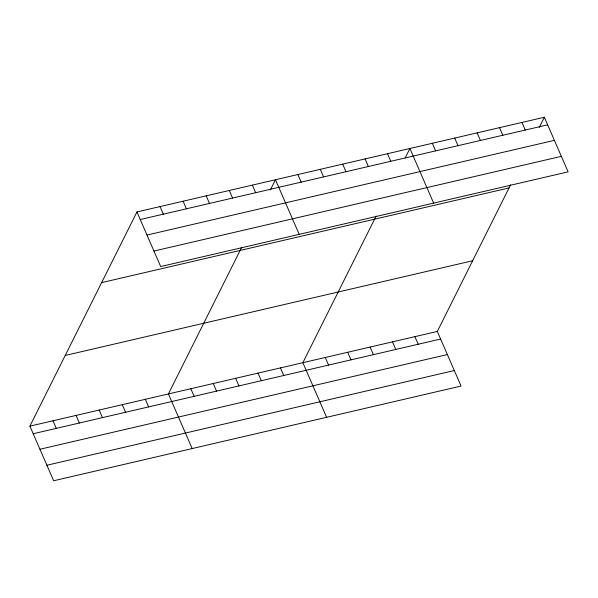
<?xml version="1.0" encoding="UTF-8"?>
<svg xmlns="http://www.w3.org/2000/svg" width="598" height="598" viewBox="0 0 598 598"><rect width="100%" height="100%" fill="white"/><g stroke="black" fill="none" stroke-linecap="round" stroke-linejoin="round"><path stroke-width="0.9" d="M510.602 184.782L437.317 331.442L461.058 386.054L53.648 480.762L29.9 426.142L136.942 211.946L544.352 117.238L568.1 171.858L160.683 266.559L136.942 211.946M241.704 247.288L168.419 393.94L192.167 448.56M270.356 189.955L275.461 179.744L299.209 234.364M376.149 216.035L302.865 362.694L326.613 417.307M405.197 157.917L409.907 148.491L433.655 203.111M539.246 127.449L544.352 117.238M140.238 219.541L547.656 124.833M146.988 235.059L554.398 140.351M153.94 251.048L561.35 156.34M101.615 282.63L509.033 187.929M65.219 355.459L472.637 260.75M29.9 426.142L437.317 331.442M33.204 433.737L440.614 339.036M39.946 449.255L447.364 354.554M46.898 465.244L454.316 370.536M521.942 122.448L525.246 130.043M499.539 127.658L502.836 135.253M477.129 132.868L480.433 140.463M454.719 138.078L458.023 145.673M432.317 143.288L435.613 150.883M387.497 153.701L390.8 161.296M365.094 158.911L368.39 166.506M342.684 164.121L345.988 171.716M414.907 336.644L418.211 344.239M320.274 169.331L323.578 176.926M392.497 341.854L395.801 349.449M297.864 174.534L301.168 182.136M370.087 347.064L373.391 354.659M347.685 352.274L350.989 359.869M252.371 185.111L255.675 192.706M325.275 357.484L328.579 365.079M229.288 190.478L232.585 198.073M206.198 195.845L209.502 203.44M280.462 367.897L283.758 375.492M258.052 373.107L261.356 380.702M183.115 201.212L186.412 208.807M235.642 378.317L238.946 385.912M160.025 206.579L163.329 214.174M213.239 383.527L216.536 391.122M190.829 388.737L194.133 396.332M145.336 399.307L148.633 406.902M122.246 404.674L125.55 412.269M99.163 410.041L102.46 417.636M76.073 415.408L79.377 423.003M52.99 420.775L56.287 428.37"/></g></svg>
